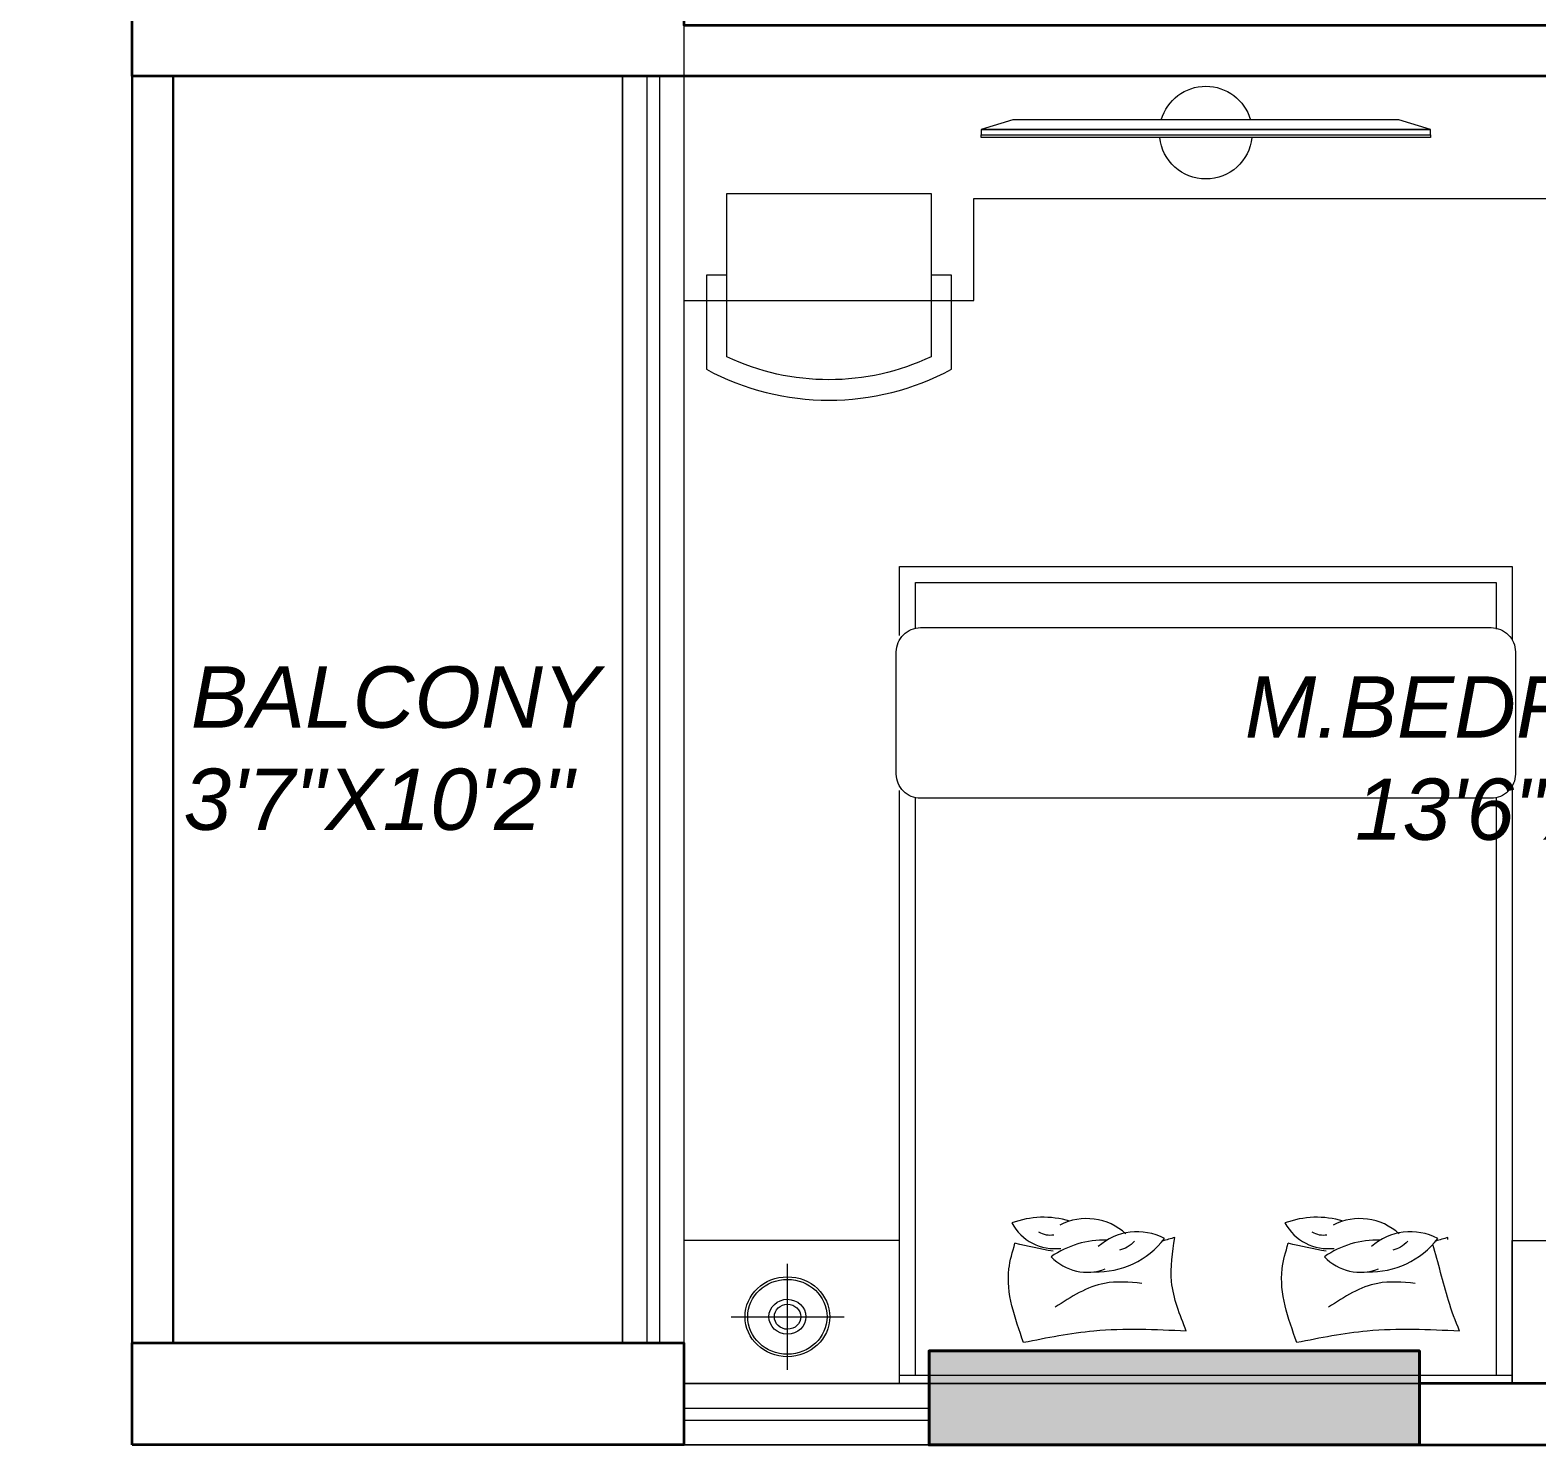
# Model space of a CAD drawing. Header units: millimetres. Extents: x 0 to 125073, y 0 to 71249.
# Drawn here: x 59954 to 63642, y 31569 to 35031 of the extents above; entities that cross this region are included whole.
import ezdxf
from ezdxf.lldxf.tags import DXFTag

# ---------------------------------------------------------------- set-up
doc = ezdxf.new("R2010")
doc.units = ezdxf.units.MM
doc.layers.add('DA_BUILDING LINE', color=7, linetype='Continuous', lineweight=9, true_color=0xdb0000)
doc.layers.add('DA_FURNITURE', color=7, linetype='Continuous', lineweight=5, true_color=0x666666)
for name, color, linetype, lineweight in [('DA_CARPET AREA RERA', 30, 'Continuous', 9), ('DA_COLUMN', 40, 'Continuous', 40), ('DA_COLUMN HATCH', 251, 'Continuous', 0), ('DA_RAILING', 243, 'Continuous', 30), ('DA_TEXT IN SQ.FT', 193, 'Continuous', 9), ('DA_WALL', 7, 'Continuous', 35), ('DA_WINDOW', 4, 'Continuous', 9)]:
    doc.layers.add(name, color=color, linetype=linetype, lineweight=lineweight)
doc.styles.get("Standard").update_dxf_attribs({"font": 'arial.ttf'})
tags = doc.linetypes.add('( Hidden )', pattern=[0.375, 0.25, -0.125]).pattern_tags.tags
tags[6:7] = [DXFTag(74, 4), DXFTag(75, 0), DXFTag(340, '0'), DXFTag(46, 1.0), DXFTag(50, 0.0), DXFTag(44, 0.0), DXFTag(45, 0.0)]
tags[4:5] = [DXFTag(74, 4), DXFTag(75, 0), DXFTag(340, '0'), DXFTag(46, 1.0), DXFTag(50, 0.0), DXFTag(44, 0.0), DXFTag(45, 0.0)]

# ---------------------------------------------------------------- blocks, each defined once
blk = doc.blocks.new('GSHGJSDFGJ')
at = {"layer": 'DA_BUILDING LINE', "linetype": '( Hidden )', "ltscale": 500}
blk.add_lwpolyline([(-34663.6, 78051.5), (-34663.6, 77051.5), (-31143.6, 77051.5), (-31143.6, 71896.5), (-40838.6, 71896.5), (-40838.6, 75396.5), (-39638.6, 75396.5), (-39638.6, 76876.5), (-40838.6, 76876.5), (-40838.6, 76926.5), (-41088.6, 76926.5), (-41088.6, 92546.5)], dxfattribs=at)
blk = doc.blocks.new('nftujfuk')
at = {"layer": 'DA_FURNITURE', "ltscale": 5, "elevation": 0}
for points in [[(3568.3786, 921.4537), (3568.3704, 921.4537), (3568.3704, 920.0761), (3568.3786, 920.0761)], [(3568.3786, 921.4537), (3568.3949, 921.4537), (3568.3949, 920.0761), (3568.3786, 920.0761)], [(3568.4245, 921.356), (3568.4245, 920.1738), (3568.3949, 920.0761), (3568.3949, 921.4537)]]:
    blk.add_lwpolyline(points, close=True, dxfattribs=at)
at = {"layer": 'DA_FURNITURE'}
for start, end in [(95.9312, 264.0688), (286.0862, 73.9138)]:
    blk.add_arc((3568.3851, 920.7649), 0.1421, start, end, dxfattribs=at)
blk = doc.blocks.new('A$C3A1814D5')
at = {"layer": 'DA_FURNITURE'}
for p, q in [((12.8, 12.82), (1.13, 1.18)), ((12.43, 1.53), (1.51, 12.47))]:
    blk.add_line(p, q, dxfattribs=at)
at = {"layer": 'DA_FURNITURE', "extrusion": (0, 0, -1)}
for centre, major_axis in [((6.99, 7.02), (4.37, 4.37)), ((6.97, 7), (1.37, 1.36))]:
    blk.add_ellipse(centre, major_axis=major_axis, ratio=0.943982, dxfattribs=at)
for major_axis in [(-4.1, -4.09), (-1.91, -1.91)]:
    blk.add_ellipse((6.99, 7.02), major_axis=major_axis, ratio=0.943982, start_param=3.141593, end_param=9.424778, dxfattribs=at)
blk = doc.blocks.new('SRAFGADFGDFG')
at = {"layer": 'DA_FURNITURE'}
for p, q in [((-38961.1, 72046.5, 0), (-38961.1, 73498.1, 0)), ((-37461.1, 73509.3, 0), (-37461.1, 72046.5, 0)), ((-38921.6, 72066.3, 0), (-38921.6, 73479.3, 0)), ((-37500.6, 73480.4, 0), (-37500.6, 72066.3, 0)), ((-37461.1, 72066.3, 0), (-38961.1, 72066.3, 0)), ((-37461.1, 72046.5, 0), (-38961.1, 72046.5, 0))]:
    blk.add_line(p, q, dxfattribs=at)
for points in [[(-39488.6, 75247), (-39488.6, 74697), (-38778.6, 74697), (-38778.6, 74947), (-36933.6, 74947), (-36933.6, 75246.5)], [(-39383.6, 74759.5), (-39383.6, 74959.5), (-38883.6, 74959.5), (-38883.6, 74759.5)], [(-38961.1, 73877.6), (-38961.1, 74046.5), (-37461.1, 74046.5), (-37461.1, 73866.4)], [(-38921.6, 73896.5), (-38921.6, 74007.1), (-37500.6, 74007.1), (-37500.6, 73893)]]:
    blk.add_lwpolyline(points, dxfattribs=at)
for points in [[(-38833.6, 74759.5), (-38883.6, 74759.5), (-38883.6, 74559.5, -0.224783), (-39383.6, 74559.5), (-39383.6, 74759.5), (-39433.6, 74759.5), (-39433.6, 74528.8, 0.251481), (-38833.6, 74528.8)], [(-38968.7, 73538.3), (-38968.7, 73837.4, -0.414214), (-38909.5, 73896.6), (-37512.7, 73896.6, -0.414214), (-37453.5, 73837.4), (-37453.5, 73538.3, -0.414214), (-37512.7, 73479.1), (-38909.5, 73479.1, -0.414214)]]:
    blk.add_lwpolyline(points, format="xyb", close=True, dxfattribs=at)
for points in [[(-39488.6, 72396.5), (-39488.6, 72356.5), (-39488.6, 72356.5), (-39488.6, 72356.5), (-39488.6, 72046.5), (-38961.1, 72046.5), (-38961.1, 72396.5)], [(-36933.6, 72396.5), (-36933.6, 72356.5), (-36933.6, 72356.5), (-36933.6, 72356.5), (-36933.6, 72046.5), (-37461.1, 72046.5), (-37461.1, 72396.5)]]:
    blk.add_lwpolyline(points, close=True, dxfattribs=at)
for centre, radius, start, end in [((-38608, 72227.3, 0), 226.2, 73.5764, 110.2163), ((-38579.7, 72498, 0), 121.4, 208.7506, 276.5862), ((-38503.1, 72307.8, 0), 142.5, 47.4204, 117.3487), ((-37939.3, 72227.3, 0), 226.2, 73.5764, 110.2163), ((-37911, 72498, 0), 121.4, 208.7506, 276.5862), ((-37834.3, 72307.8, 0), 142.5, 47.4204, 117.3487), ((-38460.4, 72171.3, 0), 226.2, 88.1901, 124.83), ((-38477.9, 72528.5, 0), 208.6, 268.0438, 322.5004), ((-38379.2, 72275.6, 0), 142.5, 62.0341, 131.9624), ((-37791.7, 72171.3, 0), 226.2, 88.1901, 124.83), ((-37809.1, 72528.5, 0), 208.6, 268.0438, 322.5004), ((-37710.5, 72275.6, 0), 142.5, 62.0341, 131.9624), ((-38501.3, 72440.3, 0), 121.4, 223.3643, 291.1999), ((-37832.6, 72440.3, 0), 121.4, 223.3643, 291.1999)]:
    blk.add_arc(centre, radius, start, end, dxfattribs=at)
for points in [[(-38657.1, 72146.7, 0), (-38693, 72327.1, 0), (-38678.4, 72389.8, 0)], [(-38258.9, 72174.9, 0), (-38294.9, 72296, 0), (-38287.2, 72404.1, 0)], [(-37988.3, 72146.7, 0), (-38024.3, 72327.1, 0), (-38009.6, 72389.8, 0)], [(-38367.6, 72291.8, 0), (-38459, 72291.8, 0), (-38579.7, 72233.4, 0)], [(-37698.9, 72291.8, 0), (-37790.3, 72291.8, 0), (-37911, 72233.4, 0)], [(-38258.9, 72174.9, 0), (-38485, 72174.9, 0), (-38657.1, 72146.7, 0)], [(-37590.2, 72174.9, 0), (-37816.2, 72174.9, 0), (-37988.3, 72146.7, 0)]]:
    blk.add_spline(points, degree=3, dxfattribs=at)
for points in [[(-38585.1, 72370.5, 0), (-38616.1, 72375.5, 0), (-38647.3, 72382.5, 0), (-38678.4, 72389.8, 0)], [(-38287.2, 72404.1, 0), (-38297.2, 72401.2, 0), (-38307.3, 72398.2, 0), (-38317.3, 72395.3, 0)], [(-37916.4, 72370.5, 0), (-37947.4, 72375.5, 0), (-37978.5, 72382.5, 0), (-38009.6, 72389.8, 0)], [(-37618.5, 72404.1, 0), (-37628.5, 72401.2, 0), (-37638.5, 72398.2, 0), (-37648.6, 72395.3, 0)], [(-37619.2, 72399.1, 0), (-37619, 72400.8, 0), (-37618.7, 72402.4, 0), (-37618.5, 72404.1, 0)]]:
    blk.add_open_spline(points, degree=3, dxfattribs=at)
for points, knots in [([(-38583.5, 72409.6, 0), (-38589.6, 72409.2, 0), (-38602.1, 72408.5, 0), (-38613.6, 72413.9, 0), (-38619.5, 72416.7, 0)], [0, 0, 0, 0, 31.960762, 66.266463, 66.266463, 66.266463, 66.266463]), ([(-38385.4, 72395, 0), (-38391.2, 72389.7, 0), (-38402.1, 72379.9, 0), (-38415.8, 72374.9, 0), (-38422.2, 72372.6, 0)], [0, 0, 0, 0, 41.531136, 77.340273, 77.340273, 77.340273, 77.340273]), ([(-37914.7, 72409.6, 0), (-37920.8, 72409.2, 0), (-37933.4, 72408.5, 0), (-37944.8, 72413.9, 0), (-37950.7, 72416.7, 0)], [0, 0, 0, 0, 31.960762, 66.266463, 66.266463, 66.266463, 66.266463]), ([(-37716.7, 72395, 0), (-37722.5, 72389.7, 0), (-37733.4, 72379.9, 0), (-37747.1, 72374.9, 0), (-37753.4, 72372.6, 0)], [0, 0, 0, 0, 41.531136, 77.340273, 77.340273, 77.340273, 77.340273]), ([(-37590.2, 72174.9, 0), (-37600.1, 72199.7, 0), (-37610.1, 72224.4, 0), (-37617.1, 72249.5, 0), (-37617.1, 72249.5, 0), (-37617.1, 72249.5, 0), (-37617.1, 72249.5, 0), (-37630, 72295.3, 0), (-37642.9, 72341.2, 0), (-37655.8, 72387, 0)], [0, 0, 0, 0, 3.967367, 3.967367, 3.967367, 3.968693, 3.968693, 3.968693, 11.226423, 11.226423, 11.226423, 11.226423])]:
    blk.add_open_spline(points, degree=3, knots=knots, dxfattribs=at)
at = {"layer": 'DA_FURNITURE', "xscale": -798.5297558340299, "yscale": 798.5297558340299, "zscale": 798.5297558340299, "rotation": 270}
blk.add_blockref('nftujfuk', (-773469.3, -2774353.5), dxfattribs=at)
at = {"layer": 'DA_FURNITURE', "extrusion": (0, 0, -1), "xscale": 16.7595958194902, "yscale": 16.7595958194902, "zscale": -16.7595958194902, "rotation": 315.0451472132016}
blk.add_blockref('A$C3A1814D5', (39069.2, 72209.5, 0), dxfattribs=at)
blk = doc.blocks.new('14TH 2')
at = {"layer": 'DA_CARPET AREA RERA'}
blk.add_lwpolyline([(6316.0927, 1265.9471), (6316.0927, 1262.977), (6314.9727, 1262.9771), (6314.9727, 1261.1971), (6314.8227, 1261.1971), (6314.8227, 1258.0971), (6314.9727, 1258.0971), (6314.9727, 1257.9971), (6323.1677, 1257.9971), (6323.1677, 1261.1971), (6323.1677, 1262.8521), (6319.6477, 1262.8521), (6319.6477, 1264.1521)], dxfattribs=at)
blk.add_lwpolyline([(6314.8227, 1261.1971), (6313.7227, 1261.1971), (6313.7227, 1258.0971), (6314.8227, 1258.0971)], close=True, dxfattribs=at)
at = {"layer": 'DA_RAILING'}
for p, q in [((6313.6227, 1261.2971), (6313.6227, 1258.0971)), ((6313.7227, 1261.1971), (6313.7227, 1258.0971)), ((6313.6227, 1257.8471), (6313.9227, 1257.8471))]:
    blk.add_line(p, q, dxfattribs=at)
at = {"layer": 'DA_WALL'}
blk.add_line((6315.5727, 1257.9971), (6315.5727, 1257.8471), dxfattribs=at)
for points in [[(6319.2077, 1257.9971), (6319.2077, 1261.8071), (6319.7727, 1261.8071), (6319.7727, 1261.9321), (6318.4727, 1261.9321), (6318.4727, 1261.8071), (6319.0827, 1261.8071), (6319.0827, 1257.9971), (6316.7727, 1257.9971), (6316.7727, 1257.8471), (6319.2077, 1257.8471), (6321.3677, 1257.8471), (6321.3677, 1257.9971)], [(6313.6227, 1257.8471), (6313.6227, 1258.0971), (6314.9727, 1258.0971), (6314.9727, 1257.8471)]]:
    blk.add_lwpolyline(points, close=True, dxfattribs=at)
blk.add_lwpolyline([(6317.5277, 1261.3221), (6317.5277, 1261.3221), (6317.5277, 1261.1971), (6313.6227, 1261.1971), (6313.6227, 1261.3471), (6313.7727, 1261.3471), (6313.7727, 1261.3471), (6314.8227, 1261.3471), (6314.8227, 1261.6596), (6314.9727, 1261.6596), (6314.9727, 1261.3221), (6317.4027, 1261.3221)], dxfattribs=at)
at = {"layer": 'DA_WINDOW'}
for points in [[(6314.8227, 1261.1971), (6314.9727, 1261.1971), (6314.9727, 1258.0971), (6314.8227, 1258.0971)], [(6314.8827, 1258.0971), (6314.8827, 1261.1971), (6314.9127, 1261.1971), (6314.9127, 1258.0971)], [(6314.9727, 1257.8471), (6315.5727, 1257.8471), (6315.5727, 1257.9971), (6314.9727, 1257.9971)], [(6315.5727, 1257.9071), (6314.9727, 1257.9071), (6314.9727, 1257.9371), (6315.5727, 1257.9371)]]:
    blk.add_lwpolyline(points, close=True, dxfattribs=at)
blk = doc.blocks.new('SDFHSDFGN')
at = {"layer": 'DA_COLUMN HATCH', "true_color": 0x636466}
h = blk.add_hatch(color=251, dxfattribs=at)
h.dxf.hatch_style = 1
h.paths.add_polyline_path([(-37688.6, 97346.5), (-37688.6, 97576.5), (-38888.6, 97576.5), (-38888.6, 97346.5)])
h.paths.add_polyline_path([(-31373.6, 96376.5), (-31143.6, 96376.5), (-31143.6, 97576.5), (-31373.6, 97576.5)])
h.paths.add_polyline_path([(-27778.6, 97036.5), (-27548.6, 97036.5), (-27548.6, 98236.5), (-27778.6, 98236.5)])
h.paths.add_polyline_path([(-24578.6, 97336.5), (-24348.6, 97336.5), (-24348.6, 98236.5), (-24578.6, 98236.5)])
h.paths.add_polyline_path([(-19333.6, 98536.5), (-19333.6, 97336.5), (-19103.6, 97336.5), (-19103.6, 98536.5)])
h.paths.add_polyline_path([(-13063.6, 97336.5), (-12833.6, 97336.5), (-12833.6, 98536.5), (-13063.6, 98536.5)])
h.paths.add_polyline_path([(-11543.6, 97636.5), (-11313.6, 97636.5), (-11313.6, 98536.5), (-11543.6, 98536.5)])
h.paths.add_polyline_path([(-8908.6, 94991.5), (-7708.6, 94991.5), (-7708.6, 94761.5), (-8908.6, 94761.5)])
h.paths.add_polyline_path([(-13063.6, 91111.5), (-12833.6, 91111.5), (-12833.6, 92311.5), (-13063.6, 92311.5)])
h.paths.add_polyline_path([(-19333.6, 91111.5), (-19103.6, 91111.5), (-19103.6, 92311.5), (-19333.6, 92311.5)])
h.paths.add_polyline_path([(-5998.6, 91111.5), (-5258.6, 91111.5), (-5258.6, 91341.5), (-5998.6, 91341.5)])
h.paths.add_polyline_path([(-1283.6, 91111.5), (-383.6, 91111.5), (-383.6, 91341.5), (-1283.6, 91341.5)])
h.paths.add_polyline_path([(2171.4, 90061.5), (2171.4, 91261.5), (1941.4, 91261.5), (1941.4, 90061.5)])
h.paths.add_polyline_path([(4621.4, 90061.5), (5821.4, 90061.5), (5821.4, 90291.5), (4621.4, 90291.5)])
h.paths.add_polyline_path([(4621.4, 95111.5), (5821.4, 95111.5), (5821.4, 95341.5), (4621.4, 95341.5)])
h.paths.add_polyline_path([(4621.4, 98611.5), (5821.4, 98611.5), (5821.4, 98841.5), (4621.4, 98841.5)])
h.paths.add_polyline_path([(-39638.6, 89246.5), (-38138.6, 89246.5), (-38138.6, 89476.5), (-39638.6, 89476.5)])
h.paths.add_polyline_path([(-31143.6, 92421.5), (-31143.6, 92651.5), (-32343.6, 92651.5), (-32343.6, 92421.5)])
h.paths.add_polyline_path([(-31513.6, 86346.5), (-29713.6, 86346.5), (-29713.6, 86576.5), (-31513.6, 86576.5)])
h.paths.add_polyline_path([(-31513.6, 82896.5), (-29713.6, 82896.5), (-29713.6, 83126.5), (-31513.6, 83126.5)])
h.paths.add_polyline_path([(-31518.6, 78051.5), (-30518.6, 78051.5), (-30518.6, 78281.5), (-31518.6, 78281.5)])
h.paths.add_polyline_path([(-32143.6, 76821.5), (-31143.6, 76821.5), (-31143.6, 77051.5), (-32143.6, 77051.5)])
h.paths.add_polyline_path([(-31893.6, 71896.5), (-31893.6, 72126.5), (-33093.6, 72126.5), (-33093.6, 71896.5)])
h.paths.add_polyline_path([(-37688.6, 71896.5), (-37688.6, 72126.5), (-38888.6, 72126.5), (-38888.6, 71896.5)])
h.paths.add_polyline_path([(-38438.6, 76796.5), (-38438.6, 77026.5), (-39638.6, 77026.5), (-39638.6, 76796.5)])
h.paths.add_polyline_path([(-38138.6, 79996.5), (-38138.6, 80226.5), (-39638.6, 80226.5), (-39638.6, 79996.5)])
h.paths.add_polyline_path([(-38438.6, 92446.5), (-38438.6, 92676.5), (-39638.6, 92676.5), (-39638.6, 92446.5)])
h.paths.add_polyline_path([(-31518.6, 91422), (-31288.6, 91422), (-31288.6, 89927), (-31518.6, 89927)])
h.paths.add_polyline_path([(-20908.6, 91111.5), (-20678.6, 91111.5), (-20678.6, 89881.5), (-20908.6, 89881.5)])
h.paths.add_polyline_path([(-11313.6, 92011.5), (-11313.6, 91111.5), (-11543.6, 91111.5), (-11543.6, 92011.5)])
h.paths.add_polyline_path([(1941.4, 97316.5), (2171.4, 97316.5), (2171.4, 98841.5), (1941.4, 98841.5)])
at = {"layer": 'DA_COLUMN'}
blk.add_lwpolyline([(-37688.6, 71896.5), (-37688.6, 72126.5), (-38888.6, 72126.5), (-38888.6, 71896.5)], close=True, dxfattribs=at)
blk = doc.blocks.new('A$Cfed68cb1')
at = {"layer": 'DA_TEXT IN SQ.FT', "char_height": 0.15, "attachment_point": 7}
for s, width, insert in [('\\pxqc;{\\fArial|b0|i1|c0|p34;BALCONY\\P\\pq*;  3\'7"X10\'2\'\'}', 1.269917, (-47.711, -25.442)), ('\\pxqc;{\\fArial|b0|i1|c0|p34;M.BEDROOM 01\\P13\'6"X10\'6"}', 2.300046, (-45.3438, -25.4663))]:
    blk.add_mtext_dynamic_manual_height_columns(s, width=width, gutter_width=12.5, heights=[0], dxfattribs=dict(at, insert=insert))

msp = doc.modelspace()

# ---------------------------------------------------------------- block references
at = {"color": 1, "xscale": 1000, "yscale": 1000, "zscale": 1000}
msp.add_blockref('A$Cfed68cb1', (107924.2, 58514), dxfattribs=at)
msp.add_blockref('SDFHSDFGN', (101042.8, -40327.5))
at = {"color": 1}
msp.add_blockref('SRAFGADFGDFG', (101042.8, -40327.5), dxfattribs=at)
at = {"layer": 'DA_BUILDING LINE'}
msp.add_blockref('GSHGJSDFGJ', (101042.8, -40327.5), dxfattribs=at)
at = {"layer": 'DA_WALL', "xscale": 1000, "yscale": 1000, "zscale": 1000}
msp.add_blockref('14TH 2', (-6253418.5, -1226278.1), dxfattribs=at)

doc.saveas('drawing.dxf')
